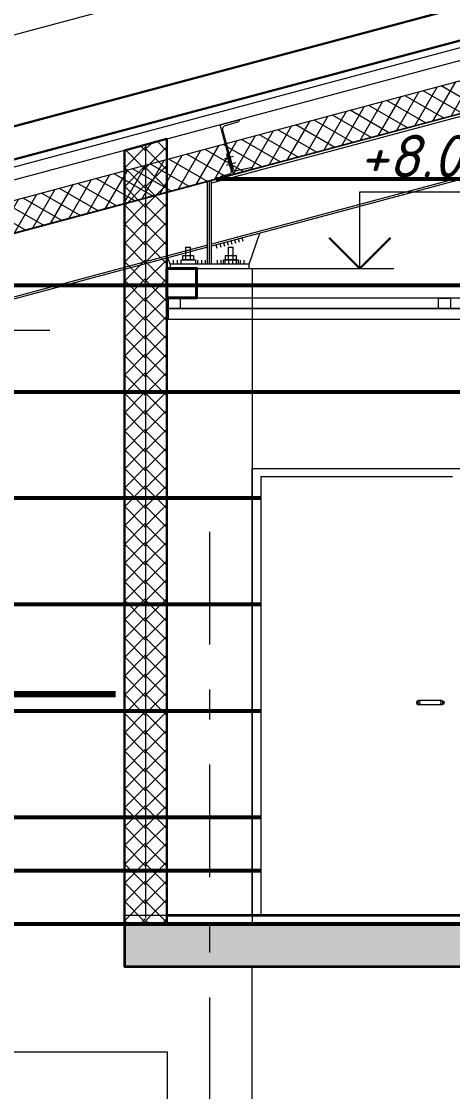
# Model space of a CAD drawing. Header units: millimetres. Extents: x -6419137 to 687965, y -598396 to 179722.
# Drawn here: x 606015 to 608038, y 86212 to 91239 of the extents above; entities that cross this region are included whole.
import ezdxf
from ezdxf.enums import TextEntityAlignment as Align

# ---------------------------------------------------------------- set-up
doc = ezdxf.new("R2010")
doc.units = ezdxf.units.MM
doc.header["$MEASUREMENT"] = 0
doc.linetypes.add('Штриховая', pattern=[5644.444466, 2822.222233, -2822.222233])
doc.linetypes.add('Штрихштриховая', pattern=[10936.110735, 5291.666508, -2116.666555, 1411.111116, -2116.666555])
for name, color, linetype, lineweight in [('k_ Металл', 5, 'Continuous', 40), ('Арматура', 72, 'Continuous', 50), ('Двери ArchiCAD_Ном._пера__96', 7, 'Continuous', 5), ('оси_Ном._пера__96', 7, 'Continuous', 5), ('отделка', 220, 'Continuous', 0), ('перекрытие_Ном._пера__94', 252, 'Continuous', 13), ('перекрытие_Ном._пера__97', 7, 'Continuous', 20), ('перекрытие_Ном._пера__98', 7, 'Continuous', 35), ('перекрытие_Ном._пера__99', 7, 'Continuous', 40), ('подп стены Инжзащита_Ном._пера__99', 7, 'Continuous', 40), ('стены внутр_Ном._пера__96', 7, 'Continuous', 13), ('стены внутр_Ном._пера__99', 7, 'Continuous', 30), ('стены02_Ном._пера__99', 7, 'Continuous', 40), ('чертеж_Ном._пера__91', 250, 'Continuous', 5), ('чертеж_Ном._пера__96', 7, 'Continuous', 13), ('чертеж_Ном._пера__98', 7, 'Continuous', 35), ('Штриховка', 7, 'Continuous', 5)]:
    doc.layers.add(name, color=color, linetype=linetype, lineweight=lineweight)
doc.layers.add('Конструкции', color=7, linetype='Continuous', lineweight=5, true_color=0x0000e6)
doc.layers.add('крыша', color=7, linetype='Continuous')
doc.layers.add('оси', color=7, linetype='Continuous')
doc.styles.get("Standard").update_dxf_attribs({"font": 'isocpeui.ttf'})
doc.styles.add('СГЕНЕРИР_СТИЛЬ_1', font='gost_2_304-81_type.ttf')

# ---------------------------------------------------------------- blocks, each defined once
blk = doc.blocks.new('A$C66734C1F')
at = {"layer": 'перекрытие_Ном._пера__94', "linetype": 'Continuous'}
h = blk.add_hatch(color=9, dxfattribs=at)
h.paths.add_polyline_path([(2266.4, -191.1), (1866.4, -191.1)], flags=17)
h.paths.add_polyline_path([(-1933.6, 8.3), (-1933.6, -191.1), (4966.4, -191.1), (4966.4, 8.3)])
blk.add_lwpolyline([(-1933.6, 8.3), (4966.4, 8.3), (4966.4, 8.3), (-1933.6, 8.3)], close=True)
at = {"layer": 'перекрытие_Ном._пера__97', "color": 0, "linetype": 'Continuous'}
blk.add_lwpolyline([(-1733.6, 48.3), (-1933.6, 48.3), (-1933.6, 8.3), (4966.4, 8.3)], dxfattribs=at)
at = {"layer": 'перекрытие_Ном._пера__98', "color": 0, "linetype": 'Continuous'}
blk.add_lwpolyline([(-1933.6, 8.3), (-1933.6, -191.7), (-1933.6, -191.7), (4966.4, -191.7), (4966.4, 48.3), (-1733.6, 48.3)], dxfattribs=at)
blk = doc.blocks.new('Стандартный маркер сетки[17]_3', base_point=(114347.3, 2539.6))
at = {"layer": 'оси_Ном._пера__96', "linetype": 'Штрихштриховая', "ltscale": 0.1}
blk.add_line((114347.3, 8601.8), (114347.3, -2142), dxfattribs=at)
at = {"layer": 'оси_Ном._пера__96', "style": 'СГЕНЕРИР_СТИЛЬ_1'}
blk.add_attdef('AC_MarkerText_1', text='', height=350, rotation=360, dxfattribs=at).set_placement((114208.2, -3811.7), align=Align.BOTTOM_LEFT)
blk = doc.blocks.new('*U591')
for points in [[(0, -0.5), (0, 0.5)], [(1, -0.5), (1, 0.5)], [(2, -0.5), (2, 0.5)], [(3, -0.5), (3, 0.5)], [(4, -0.5), (4, 0.5)], [(5, -0.5), (5, 0.5)], [(6, -0.5), (6, 0.5)], [(7, -0.5), (7, 0.5)]]:
    blk.add_lwpolyline(points)
blk = doc.blocks.new('*U594')
for points in [[(0, -0.5), (0, 0.5)], [(1, -0.5), (1, 0.5)], [(2, -0.5), (2, 0.5)], [(3, -0.5), (3, 0.5)], [(4, -0.5), (4, 0.5)], [(5, -0.5), (5, 0.5)], [(6, -0.5), (6, 0.5)], [(7, -0.5), (7, 0.5)]]:
    blk.add_lwpolyline(points)
blk = doc.blocks.new('*U590')
for points in [[(0, -0.5), (0, 0.5)], [(1, -0.5), (1, 0.5)], [(2, -0.5), (2, 0.5)]]:
    blk.add_lwpolyline(points)
blk = doc.blocks.new('*U592')
for points in [[(0, -0.5), (0, 0.5)], [(1, -0.5), (1, 0.5)]]:
    blk.add_lwpolyline(points)
blk = doc.blocks.new('*U595')
for p, q in [((0, 0), (0, 240)), ((0, 240), (90, 240)), ((5.6, 22), (5.6, 218)), ((86.2, 231.8), (15.6, 228.5)), ((90, 240), (90, 235.8)), ((90, 0), (0, 0)), ((86.2, 8.2), (15.6, 11.5)), ((90, 4.2), (90, 0))]:
    blk.add_line(p, q)
for centre, radius, start, end in [((16.1, 218), 10.5, 92.7024, 180), ((86, 235.8), 4, 272.7024, 360), ((16.1, 22), 10.5, 180, 267.2976), ((86, 4.2), 4, 0, 87.2976)]:
    blk.add_arc(centre, radius, start, end)
blk = doc.blocks.new('*U593')
at = {"color": 0, "linetype": 'ByBlock', "lineweight": -2}
for p, q in [((-6, 16), (-6, 96.7)), ((0, 100), (-2.7, 100)), ((0, 0), (0, 100)), ((-63, 0), (-63, 2.7)), ((-63, 0), (0, 0)), ((-59.7, 6), (-16, 6))]:
    blk.add_line(p, q, dxfattribs=at)
for centre, radius, start, end in [((-2.7, 96.7), 3.3, 89.045, 179.9778), ((-59.7, 2.7), 3.3, 90, 180), ((-16, 16), 10, 270, 0)]:
    blk.add_arc(centre, radius, start, end, dxfattribs=at)
blk = doc.blocks.new('Отметка высоты (ГОСТ)[26]_3', base_point=(115340.8, -142))
at = {"layer": 'чертеж_Ном._пера__91', "linetype": 'Continuous'}
for p, q in [((115340.8, -142), (115340.8, 308)), ((115340.8, 308), (116482.7, 308)), ((114709.4, -142), (115540.8, -142))]:
    blk.add_line(p, q, dxfattribs=at)
at = {"layer": 'чертеж_Ном._пера__98', "linetype": 'Continuous', "lineweight": 30}
for q in [(115160.8, 38), (115520.8, 38)]:
    blk.add_line((115340.8, -142), q, dxfattribs=at)

msp = doc.modelspace()

# ---------------------------------------------------------------- hatches: boundary and pattern name
at = {"layer": 'стены внутр_Ном._пера__96'}
h = msp.add_hatch(dxfattribs=at)
h.set_pattern_fill('ANSI37', color=256, scale=500)
h.set_pattern_definition([(45, (169077.08, 44854.564), (-44.194174, 44.194174), []), (135, (169077.08, 44854.564), (-44.194174, -44.194174), [])])
h.paths.add_polyline_path([(606697.8, 90686.3), (606597.8, 90659.5), (606597.6, 86999.5), (606697.6, 86999.5)])
h = msp.add_hatch(dxfattribs=at)
h.set_pattern_fill('ANSI37', color=256, scale=500)
h.set_pattern_definition([(45, (168977.24, 44854.55), (-44.194174, 44.194174), []), (135, (168977.24, 44854.55), (-44.194174, -44.194174), [])])
h.paths.add_polyline_path([(606597.8, 90659.5), (606497.8, 90632.7), (606497.8, 86999.5), (606597.8, 86999.5)])
at = {"layer": 'Штриховка', "lineweight": 0}
h = msp.add_hatch(dxfattribs=at)
h.set_pattern_fill('ANSI37', color=52, scale=500, angle=105)
h.set_pattern_definition([(150, (479958.84, -33034.31), (-31.25, -54.126588), []), (240, (479958.84, -33034.31), (54.126588, -31.25), [])])
h.paths.add_polyline_path([(612456.3, 91982.4), (612456.3, 92138.5), (598307.4, 88337.4), (598307.4, 88181.3)])
h.paths.add_polyline_path([(612689.4, 92201.1), (612689.4, 92045), (612897.8, 92101), (612897.8, 92257.1)])

# ---------------------------------------------------------------- linework, layer by layer
at = {"layer": 'k_ Металл', "lineweight": 0}
for points in [[(607009.2, 90603.5), (606966.1, 90590.8)], [(607018.9, 90574.6), (606975.8, 90561.9)]]:
    msp.add_lwpolyline(points, dxfattribs=at)
at = {"layer": 'k_ Металл'}
msp.add_lwpolyline([(606697.8, 90078.8), (606697.8, 89939.8), (606836.8, 89939.8), (606836.8, 90078.8), (606697.8, 90078.8)], dxfattribs=at)
at = {"layer": 'Арматура', "lineweight": 53}
for points in [[(606928.8, 90499.5), (612698.1, 90499.4)], [(605063.3, 89999.5), (612698.1, 89999.5)], [(604298.1, 89499.5), (612698.1, 89499.5)], [(607138, 88999.5), (604298.1, 88999.5)], [(607138, 88499.5), (604298.1, 88499.5)], [(607138, 87999.5), (604298.1, 87999.5)], [(607138, 87499.5), (604298.1, 87499.5)], [(607138, 87249.5), (604298.1, 87249.5)]]:
    msp.add_lwpolyline(points, dxfattribs=at)
at = {"layer": 'Арматура', "color": 20, "lineweight": 53}
msp.add_lwpolyline([(610113.8, 86999.5), (596897.7, 86999.5)], dxfattribs=at)
at = {"layer": 'Двери ArchiCAD_Ном._пера__96', "color": 0, "linetype": 'Continuous'}
for p, q in [((607098, 89139.5), (608078, 89139.5)), ((607098, 87039.5), (607098, 89139.5)), ((607138, 89099.5), (607138, 87039.5)), ((608038, 89099.5), (607138, 89099.5)), ((607870.9, 88046.6), (607868, 88039.5)), ((607868, 88039.5), (607870.9, 88032.5)), ((607872.5, 88046.6), (607869.7, 88039.5)), ((607869.7, 88039.5), (607872.5, 88032.5)), ((607878, 88049.5), (607870.9, 88046.6)), ((607870.9, 88032.5), (607878, 88029.5)), ((607877.3, 88046.6), (607875.2, 88039.5)), ((607875.2, 88039.5), (607877.3, 88032.5)), ((607879.1, 88049.5), (607878, 88049.5)), ((607879.1, 88029.5), (607878, 88029.5)), ((607882.4, 88049.5), (607879.1, 88049.5)), ((607882.4, 88029.5), (607879.1, 88029.5)), ((607887.2, 88049.5), (607882.4, 88049.5)), ((607887.2, 88029.5), (607882.4, 88029.5)), ((607884.5, 88046.6), (607883.3, 88039.5)), ((607883.3, 88039.5), (607884.5, 88032.5)), ((607893, 88049.5), (607887.2, 88049.5)), ((607893, 88029.5), (607887.2, 88029.5)), ((607973, 88049.5), (607893, 88049.5)), ((607973, 88029.5), (607893, 88029.5)), ((607978.7, 88049.5), (607973, 88049.5)), ((607978.7, 88029.5), (607973, 88029.5)), ((607983.6, 88049.5), (607978.7, 88049.5)), ((607983.6, 88029.5), (607978.7, 88029.5)), ((607981.5, 88046.6), (607982.6, 88039.5)), ((607982.6, 88039.5), (607981.5, 88032.5)), ((607986.8, 88049.5), (607983.6, 88049.5)), ((607986.8, 88029.5), (607983.6, 88029.5)), ((607988, 88049.5), (607986.8, 88049.5)), ((607988, 88029.5), (607986.8, 88029.5)), ((607988, 88049.5), (607995.1, 88046.6)), ((607995.1, 88032.5), (607988, 88029.5)), ((607988.7, 88046.6), (607990.8, 88039.5)), ((607990.8, 88039.5), (607988.7, 88032.5)), ((607993.5, 88046.6), (607996.3, 88039.5)), ((607996.3, 88039.5), (607993.5, 88032.5)), ((607995.1, 88046.6), (607998, 88039.5)), ((607998, 88039.5), (607995.1, 88032.5))]:
    msp.add_line(p, q, dxfattribs=at)
at = {"layer": 'Конструкции', "linetype": 'Continuous', "lineweight": 0, "ltscale": 5}
for p, q in [((612897.8, 92099.1), (604506.8, 89850.4)), ((612897.8, 92084.9), (606906.8, 90479.4)), ((610748.1, 91222.3), (606906.8, 90192.9)), ((610748.1, 91212), (606906.8, 90182.5)), ((610497.8, 91155.4), (606906.8, 90193)), ((610497.8, 91145), (606906.8, 90182.7)), ((606888.8, 90188.2), (604506.8, 89549.8)), ((606888.8, 90177.8), (604506.8, 89539.5))]:
    msp.add_line(p, q, dxfattribs=at)
at = {"layer": 'Конструкции', "lineweight": 0}
for p, q in [((606888.8, 90098.8), (606888.8, 90488.6)), ((606897.8, 90098.8), (606897.8, 90491.3)), ((606906.8, 90098.8), (606906.8, 90493.7)), ((606786.7, 90118.8), (606786.7, 90178.8)), ((606786.7, 90178.8), (606808.9, 90178.8)), ((606808.9, 90118.8), (606808.9, 90178.8)), ((606986.7, 90118.8), (606986.7, 90178.8)), ((606986.7, 90178.8), (607008.9, 90178.8)), ((607008.9, 90118.8), (607008.9, 90178.8))]:
    msp.add_line(p, q, dxfattribs=at)
at = {"layer": 'Конструкции', "linetype": 'Continuous', "lineweight": 0, "ltscale": 5}
msp.add_lwpolyline([(612897.8, 92347.7), (597795.2, 88300.5), (597779.4, 88358.4), (612897.8, 92409.8)], dxfattribs=at)
at = {"layer": 'Конструкции', "lineweight": 0}
for points in [[(607082.9, 90098.8), (607133, 90243.3)], [(606712.6, 90098.8), (606702.6, 90127.9)]]:
    msp.add_lwpolyline(points, dxfattribs=at)
for points in [[(606831.8, 90098.8), (606763.8, 90098.8), (606763.8, 90118.8), (606831.8, 90118.8)], [(606821.8, 90118.8), (606771.8, 90118.8), (606771.8, 90138.8), (606821.8, 90138.8)], [(607031.8, 90098.8), (606963.8, 90098.8), (606963.8, 90118.8), (607031.8, 90118.8)], [(607021.8, 90118.8), (606971.8, 90118.8), (606971.8, 90138.8), (607021.8, 90138.8)], [(606712.6, 90078.8), (607082.9, 90078.8), (607082.9, 90098.8), (606712.6, 90098.8)]]:
    msp.add_lwpolyline(points, close=True, dxfattribs=at)
at = {"layer": 'Конструкции', "color": 5}
msp.add_lwpolyline([(607098.1, 86999.5), (606698.1, 86999.5), (606697.8, 90078.8), (607097.8, 90078.8)], close=True, dxfattribs=at)
for points in [[(606698.1, 86999.5), (606698.1, 86999.5), (604698.1, 86999.5), (604698.1, 89429.2), (604298.1, 89429.2), (604298.1, 86999.5), (598698.1, 86999.5), (598698.1, 87838.8), (598298.1, 87838.8), (598298.1, 81929.2), (598698.1, 81929.2), (598698.1, 86399.5)], [(598698.1, 86399.5), (604298.1, 86399.5), (604298.1, 82079.2), (604698.1, 82079.2), (604698.1, 86399.5), (606698.1, 86399.5), (606698.1, 81929.2), (607098.1, 81929.2), (607098.1, 86799.5), (607098.1, 86799.5)]]:
    msp.add_lwpolyline(points, dxfattribs=at)
at = {"layer": 'крыша', "color": 32, "lineweight": 9, "true_color": 0xb35900}
msp.add_lwpolyline([(597682, 88955.8), (612274.8, 92861.5), (612274.8, 93028.1), (597643.2, 89100.7), (597682, 88955.8)], dxfattribs=at)
at = {"layer": 'крыша', "color": 32, "lineweight": 30, "true_color": 0xb35900}
msp.add_lwpolyline([(597681.8, 88376.2), (612907.6, 92440.3), (612907.6, 92596.8), (597643, 88521.1), (597681.8, 88376.2)], dxfattribs=at)
at = {"layer": 'отделка', "color": 0}
for points in [[(606704.2, 89889.5), (612776.5, 89889.5), (612776.5, 89939.5), (606704.2, 89939.5)], [(606704.2, 89939.5), (606759.5, 89939.5), (606759.5, 89889.5), (606704.2, 89889.5)], [(607972.3, 89939.5), (608027.5, 89939.5), (608027.5, 89889.5), (607972.3, 89889.5)]]:
    msp.add_lwpolyline(points, close=True, dxfattribs=at)
at = {"layer": 'отделка'}
msp.add_lwpolyline([(606704.2, 89839.5), (612775.5, 89839.5), (612775.5, 89889.5), (606704.2, 89889.5)], close=True, dxfattribs=at)
at = {"layer": 'стены внутр_Ном._пера__96'}
msp.add_lwpolyline([(606597.8, 90659.5), (606597.8, 87029.5)], dxfattribs=at)
at = {"layer": 'стены внутр_Ном._пера__99', "color": 34}
msp.add_lwpolyline([(606497.8, 90632.7), (606697.8, 90686.3), (606697.8, 86999.5), (606497.8, 86999.5)], close=True, dxfattribs=at)
at = {"layer": 'стены02_Ном._пера__99', "color": 4, "linetype": 'Штриховая', "lineweight": 30, "ltscale": 0.1, "const_width": 30}
msp.add_lwpolyline([(598328.5, 88078.8), (606456.9, 88078.8)], dxfattribs=at)
at = {"layer": 'Штриховка', "color": 52, "lineweight": 0}
msp.add_lwpolyline([(598307.4, 88337.4), (612897.8, 92256.9), (612897.8, 92101.2), (598307.4, 88181.1), (598307.4, 88236.2)], close=True, dxfattribs=at)

# ---------------------------------------------------------------- block references
at = {"layer": 'k_ Металл', "lineweight": 0, "rotation": 15}
msp.add_blockref('*U593', (607010, 90521.1), dxfattribs=at)
at = {"layer": 'Конструкции', "lineweight": 0, "rotation": 15}
msp.add_blockref('*U595', (607010, 90521.1), dxfattribs=at)
at = {"layer": 'Конструкции', "lineweight": 0, "xscale": 18, "yscale": 18, "zscale": 18, "rotation": 15.22253172593851}
msp.add_blockref('*U591', (606931.7, 90180), dxfattribs=at)
at = {"layer": 'Конструкции', "lineweight": 0, "xscale": 18, "yscale": 18, "zscale": 18}
for name, p in [('*U592', (606728.5, 90107.8)), ('*U590', (606843.3, 90107.8)), ('*U594', (606934.3, 90107.8))]:
    msp.add_blockref(name, p, dxfattribs=at)
at = {"layer": 'оси', "color": 251, "linetype": 'Continuous', "lineweight": 13}
msp.add_blockref('Стандартный маркер сетки[17]_3', (606898.1, 82779.8), dxfattribs=at)
at = {"layer": 'перекрытие_Ном._пера__99', "lineweight": -2}
msp.add_blockref('A$C66734C1F', (608431.4, 86991.3), dxfattribs=at)
at = {"layer": 'чертеж_Ном._пера__96', "linetype": 'Continuous', "xscale": 0.8, "yscale": 0.8, "zscale": 0.8}
for p in [(607602.8, 90078.8), (605234.4, 89429.2)]:
    msp.add_blockref('Отметка высоты (ГОСТ)[26]_3', p, dxfattribs=at)

# ---------------------------------------------------------------- texts
at = {"layer": 'подп стены Инжзащита_Ном._пера__99'}
msp.add_text('+8.000', height=200, dxfattribs=at).set_placement((607599, 90505.9))

doc.saveas('drawing.dxf')
